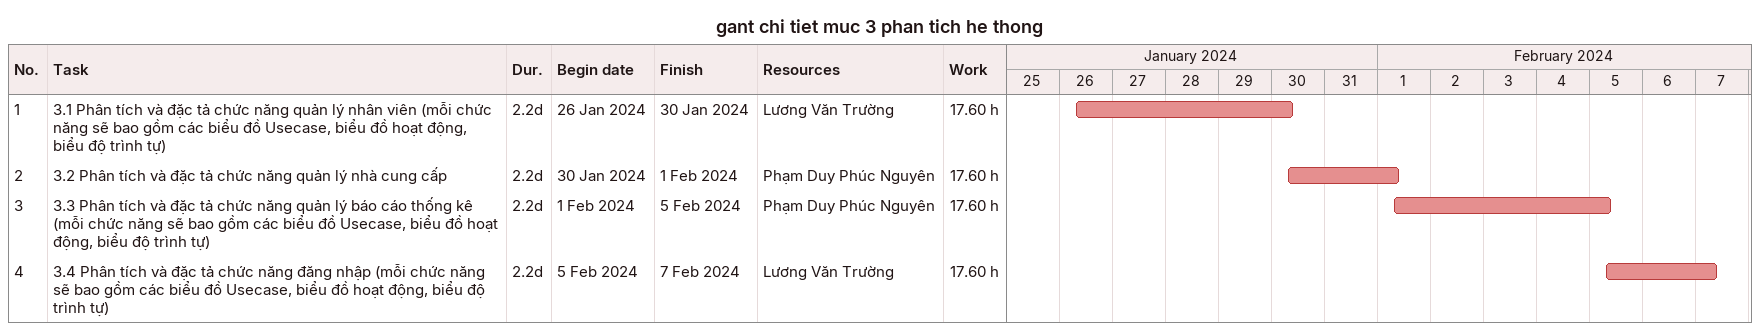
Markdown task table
gant chi tiet muc 3 phan tich he thong

| ID | Task | Duration | Start | Finish | Resources | Work (h) |
|---|---|---|---|---|---|---|
| 1 | 3.1 Phân tích và đặc tả chức năng quản lý nhân viên (mỗi chức năng sẽ bao gồm các biểu đồ Usecase, biểu đồ hoạt động, biểu độ trình tự) | 2.2d | 2024-01-26 | 2024-01-30 | Lương Văn Trường | 17.60 |
| 2 | 3.2 Phân tích và đặc tả chức năng quản lý nhà cung cấp | 2.2d | 2024-01-30 | 2024-02-01 | Phạm Duy Phúc Nguyên | 17.60 |
| 3 | 3.3 Phân tích và đặc tả chức năng quản lý báo cáo thống kê (mỗi chức năng sẽ bao gồm các biểu đồ Usecase, biểu đồ hoạt động, biểu độ trình tự) | 2.2d | 2024-02-01 | 2024-02-05 | Phạm Duy Phúc Nguyên | 17.60 |
| 4 | 3.4 Phân tích và đặc tả chức năng đăng nhập (mỗi chức năng sẽ bao gồm các biểu đồ Usecase, biểu đồ hoạt động, biểu độ trình tự) | 2.2d | 2024-02-05 | 2024-02-07 | Lương Văn Trường | 17.60 |
